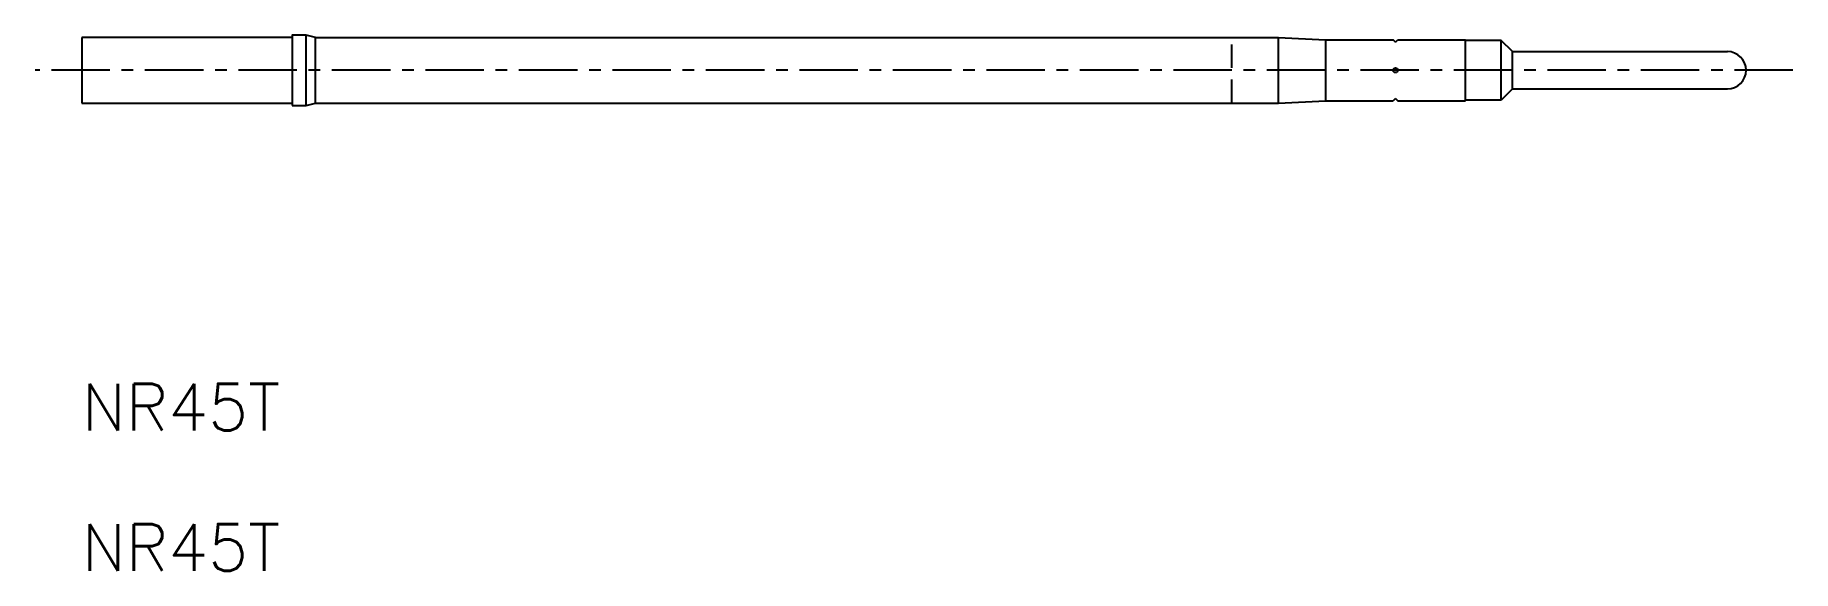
# Model space of a CAD drawing. Extents: x 10.4 to 48, y -19.9 to -8.4.
import ezdxf

# ---------------------------------------------------------------- set-up
doc = ezdxf.new("R2010")
doc.units = 0
doc.linetypes.add('CENTER', pattern=[2, 1.25, -0.25, 0.25, -0.25])
doc.linetypes.add('DASHED', pattern=[0.75, 0.5, -0.25])
doc.layers.get('0').update_dxf_attribs({"linetype": 'CONTINUOUS'})
doc.layers.add('CENTER', color=1, linetype='CENTER')
doc.styles.get("Standard").update_dxf_attribs({"font": 'txt.shx', "bigfont": 'bigfont.shx'})

msp = doc.modelspace()

# ---------------------------------------------------------------- linework, layer by layer
at = {"color": 7, "linetype": 'CONTINUOUS'}
for p, q in [((11.437, -8.495), (11.437, -9.895)), ((15.937, -8.495), (11.437, -8.495)), ((16.437, -8.495), (16.237, -8.445)), ((16.437, -9.895), (16.437, -8.495)), ((16.437, -8.495), (37.037, -8.495)), ((37.037, -8.495), (38.037, -8.545)), ((37.037, -9.895), (37.037, -8.495)), ((38.037, -8.545), (38.037, -9.845)), ((38.037, -8.545), (39.487, -8.545)), ((39.537, -8.595), (39.487, -8.545)), ((39.537, -8.595), (39.587, -8.545)), ((39.587, -8.545), (41.037, -8.545)), ((41.037, -9.845), (41.037, -8.545)), ((41.797, -8.555), (41.037, -8.555)), ((42.037, -8.795), (41.797, -8.555)), ((41.797, -9.835), (41.797, -8.555)), ((42.037, -9.595), (42.037, -8.795)), ((42.037, -8.795), (46.637, -8.795)), ((42.037, -9.595), (41.797, -9.835)), ((42.037, -9.595), (46.637, -9.595)), ((11.437, -9.895), (15.937, -9.895)), ((16.237, -9.945), (16.437, -9.895)), ((16.437, -9.895), (37.037, -9.895)), ((37.037, -9.895), (38.037, -9.845)), ((38.037, -9.845), (39.487, -9.845)), ((39.537, -9.795), (39.487, -9.845)), ((39.537, -9.795), (39.587, -9.845)), ((39.587, -9.845), (41.037, -9.845)), ((41.797, -9.835), (41.037, -9.835))]:
    msp.add_line(p, q, dxfattribs=at)
at = {"color": 3, "linetype": 'DASHED'}
msp.add_line((36.037, -9.895), (36.037, -8.495), dxfattribs=at)
at = {"color": 7, "linetype": 'CONTINUOUS'}
msp.add_lwpolyline([(15.937, -9.945), (16.237, -9.945), (16.237, -8.445), (15.937, -8.445)], close=True, dxfattribs=at)
msp.add_circle((39.537, -9.195), 0.05, dxfattribs=at)
msp.add_arc((46.637, -9.195), 0.4, 270, 90, dxfattribs=at)
at = {"layer": 'CENTER', "color": 1, "linetype": 'CENTER'}
msp.add_line((48.037, -9.195), (10.437, -9.195), dxfattribs=at)

# ---------------------------------------------------------------- texts
at = {"color": 7, "linetype": 'CONTINUOUS'}
for p in [(11.437, -16.895), (11.437, -19.895)]:
    msp.add_text('NR45T', height=1, dxfattribs=at).set_placement(p)

doc.saveas('drawing.dxf')
